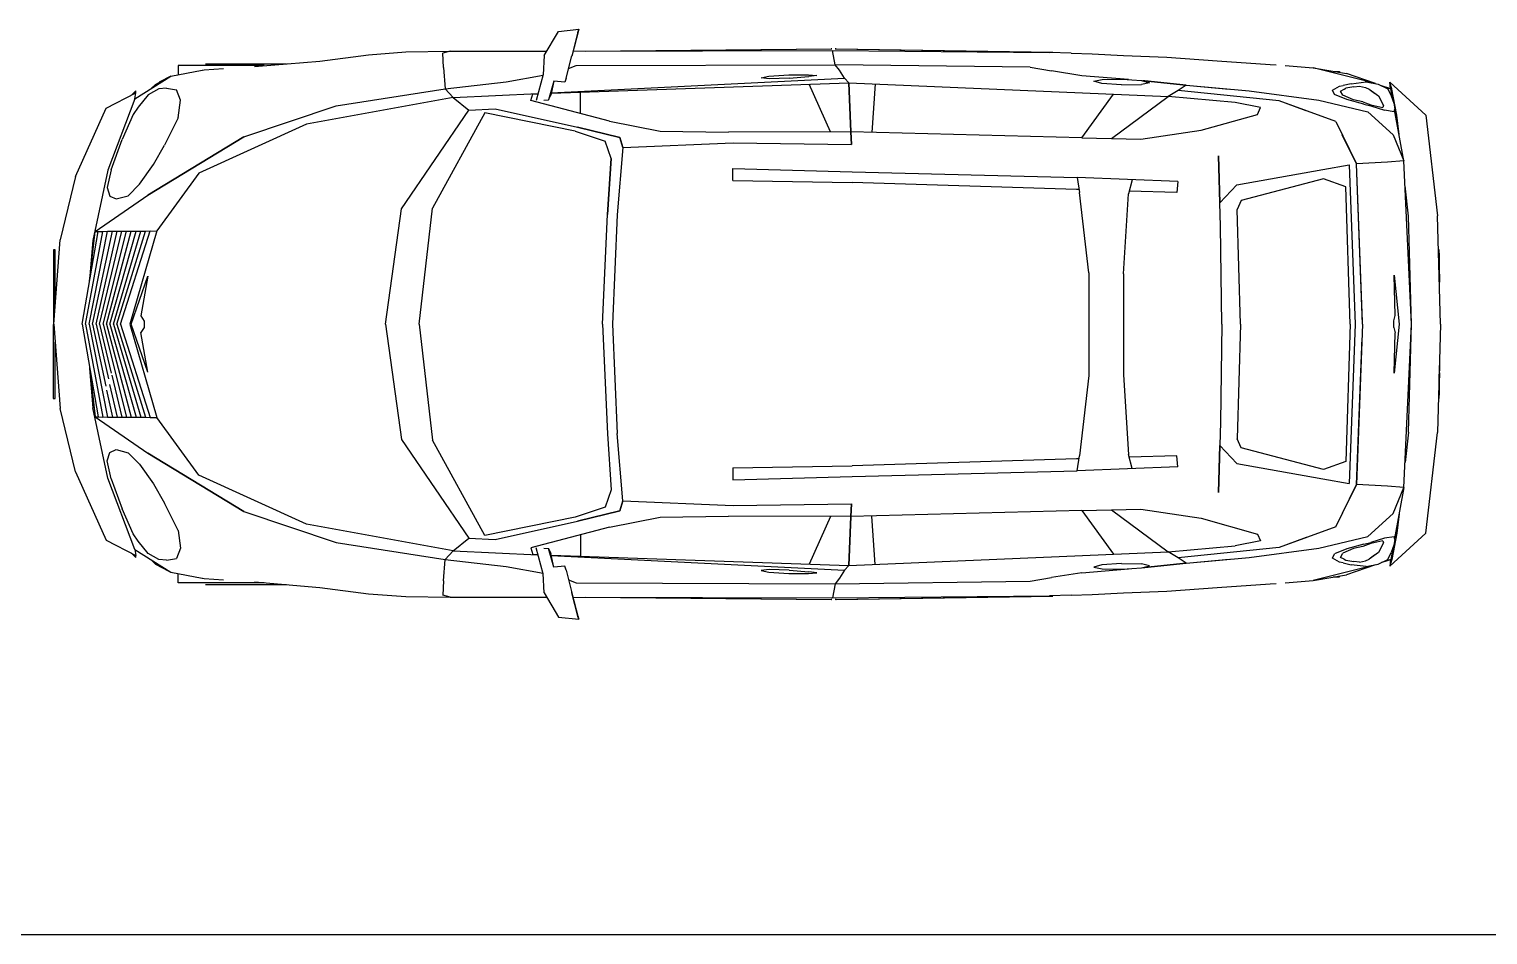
# Model space of a CAD drawing. Header units: millimetres. Extents: x 1343 to 64046, y 44602 to 77982.
# Drawn here: x 18945 to 23361, y 51441 to 54182 of the extents above; entities that cross this region are included whole.
import ezdxf

# ---------------------------------------------------------------- set-up
doc = ezdxf.new("R2010")
doc.units = ezdxf.units.MM
doc.layers.add('www.cad-blocks.net', color=7, linetype='Continuous')

# ---------------------------------------------------------------- blocks, each defined once
blk = doc.blocks.new('A$C176A52F3')
for p, q in [((1485.9, 1705.9), (1529.7, 1779.2)), ((1529.7, 1779.2), (1590.8, 1785.8)), ((1590.8, 1785.8), (1569.4, 1704)), ((1589.5, 1780.9), (1569.8, 1705.6)), ((1588.1, 1775.4), (1569.8, 1705.6)), ((1588.1, 1775.4), (1590.8, 1785.8)), ((1590.8, 1785.8), (1590.2, 1783.4)), ((1611.4, 1719.5), (2354.9, 1726.8)), ((1611.7, 1719.5), (2356.9, 1726.8)), ((2356.9, 1726.8), (2354.9, 1726.8)), ((2369.7, 1726.8), (2367.4, 1726.8)), ((2367.4, 1726.8), (3020.8, 1716.2)), ((2369.7, 1726.8), (3026.5, 1716.2)), ((460.5, 1681.2), (705.9, 1681.2)), ((609, 1673.3), (806.7, 1689.5)), ((806.7, 1689.5), (953.9, 1708.6)), ((953.9, 1708.6), (1067.5, 1717.6)), ((1067.5, 1717.6), (1201.6, 1719.5)), ((1201.6, 1719.5), (1179.2, 1713.3)), ((1181.8, 1669.4), (1179.2, 1713.3)), ((1201.6, 1719.5), (1444.5, 1719.1)), ((1444.5, 1719.1), (1493.8, 1719.2)), ((1485.9, 1705.9), (1483, 1648)), ((1552.9, 1637.3), (1569.8, 1705.6)), ((1552.9, 1637.3), (1569.8, 1705.6)), ((1573.4, 1719.4), (2359, 1721.4)), ((1583.4, 1676.2), (2366.9, 1678.4)), ((2358.9, 1721.4), (2359, 1721.4)), ((2366.9, 1678.4), (2359, 1721.4)), ((2359, 1721.4), (3015.9, 1715.1)), ((2957.9, 1670.8), (2366.9, 1678.4)), ((2380.1, 1661.4), (2366.9, 1678.4)), ((3081.2, 1713.6), (3015.9, 1715.1)), ((3020.8, 1716.2), (3026.5, 1716.2)), ((3081.2, 1713.6), (3145.7, 1710.9)), ((3145.7, 1710.9), (3240.2, 1706.5)), ((3240.1, 1706.5), (3371.5, 1701.4)), ((3371.5, 1701.4), (3523.3, 1690)), ((3523.3, 1690), (3683.9, 1679.4)), ((3683.9, 1679.4), (3702.4, 1677.8)), ((247.2, 1575.4), (355.6, 1643.3)), ((355.6, 1643.3), (320.8, 1625)), ((355.6, 1643.3), (450.6, 1661.7)), ((638.1, 1675.7), (378, 1675.7)), ((378, 1675.7), (378, 1647.6)), ((429.1, 1657.5), (457, 1662.9)), ((457, 1662.9), (515.2, 1666.9)), ((1181.8, 1669.4), (1186.7, 1604.9)), ((1371.3, 1626), (1482.6, 1646.8)), ((1483, 1648.6), (1461.4, 1569.6)), ((1507.4, 1593.4), (2395.6, 1637.1)), ((1552.9, 1637.3), (1548.7, 1625.3)), ((1552.9, 1637.3), (1548.8, 1625.3)), ((1560.2, 1666.8), (1583.4, 1676.2)), ((2142.8, 1638.5), (2166.2, 1643.7)), ((2167.7, 1635.5), (2142.8, 1638.5)), ((2166.2, 1643.7), (2226.7, 1647.4)), ((2227.4, 1637.2), (2167.7, 1635.5)), ((2226.7, 1647.4), (2286.4, 1648)), ((2227.4, 1637.2), (2287.1, 1642.2)), ((2286.4, 1648), (2311.3, 1646)), ((2311.3, 1646), (2287.1, 1642.2)), ((2395.6, 1637.1), (2380.1, 1661.4)), ((2408.2, 1623.7), (2395.6, 1637.1)), ((2395.6, 1637.1), (2408.2, 1623.7)), ((2957.9, 1670.8), (3021.8, 1660)), ((3114.3, 1645.1), (3021.8, 1660)), ((3255.6, 1633.2), (3114.3, 1645.1)), ((3175.5, 1633.6), (3235.7, 1634.5)), ((3235.7, 1634.5), (3295, 1630.7)), ((3729.3, 1675.5), (3814.1, 1668.4)), ((3814.1, 1668.4), (3915.4, 1651.3)), ((3971.8, 1629.2), (3814.1, 1668.4)), ((3875.1, 1658.1), (3894, 1658.1)), ((3894, 1658.1), (3894, 1654.9)), ((4002.7, 1621), (3915.4, 1651.3)), ((159.8, 1546.3), (250, 1593)), ((236.8, 1586.2), (250, 1599.1)), ((247.2, 1575.4), (250, 1593)), ((250, 1593), (250, 1599.1)), ((319.8, 1605.6), (287.4, 1587.1)), ((296.2, 1606.1), (309.1, 1618.9)), ((309.1, 1618.9), (325.6, 1627.5)), ((309.1, 1618.9), (309.1, 1618.9)), ((343.1, 1606.9), (319.8, 1605.6)), ((343.1, 1606.9), (373.3, 1601.9)), ((385.5, 1571.2), (373.3, 1601.9)), ((856.8, 1553.4), (1186.7, 1604.9)), ((1186.7, 1604.9), (1371.3, 1626)), ((1211, 1578.8), (1186.7, 1604.9)), ((1211, 1578.8), (1467.4, 1591.4)), ((1445.5, 1569.7), (1452.3, 1589.9)), ((1452.3, 1589.9), (1467.1, 1590.4)), ((1514.9, 1628.8), (1498.8, 1571.8)), ((1515.6, 1628.7), (1505.8, 1586.5)), ((1507, 1591.8), (2408.2, 1623.7)), ((1548.7, 1625.3), (1514.9, 1628.8)), ((1548.8, 1625.6), (1548.8, 1625.3)), ((1595.8, 1530.5), (1596.3, 1595)), ((2353.5, 1475), (2288, 1619.4)), ((2408.2, 1623.7), (3375.2, 1582.2)), ((2408.2, 1623.7), (2414.7, 1475.2)), ((2414.7, 1475.2), (2408.2, 1623.7)), ((2488.7, 1620.2), (2477.9, 1473.5)), ((3150, 1628), (3175.5, 1633.6)), ((3174.8, 1621.3), (3150, 1628)), ((3234.4, 1617.5), (3174.8, 1621.3)), ((3234.4, 1617.5), (3294.7, 1618.4)), ((3319.1, 1623.9), (3294.7, 1618.4)), ((3295, 1630.7), (3319.1, 1623.9)), ((3305.1, 1629.1), (3298.9, 1629.6)), ((3430.1, 1616.1), (3305.1, 1629.1)), ((3305.1, 1629), (3430.1, 1616.1)), ((3406.1, 1600), (3375.2, 1582.2)), ((3430.1, 1616.1), (3406.1, 1600)), ((3711.7, 1568.6), (3406.1, 1600)), ((3430.1, 1616.1), (3620.6, 1599.2)), ((3430.1, 1616.1), (3559.9, 1604.6)), ((3620.6, 1599.2), (3831.4, 1570.5)), ((3872.4, 1601.2), (3893.9, 1613.6)), ((3879.2, 1587.9), (3872.4, 1601.2)), ((3893.9, 1613.6), (3904.7, 1615.6)), ((3897.5, 1598.7), (3908, 1603.9)), ((3903.9, 1585.8), (3897.5, 1598.7)), ((3903.9, 1585.8), (3897.5, 1598.6)), ((3897.5, 1598.6), (3897.5, 1598.6)), ((3929.6, 1620.9), (3904.7, 1615.6)), ((3908, 1603.9), (3913.3, 1607)), ((3937.8, 1611.6), (3913.3, 1607)), ((3929.6, 1620.9), (3975.2, 1626.2)), ((3937.8, 1611.6), (3954.8, 1613.7)), ((3954.8, 1613.7), (3973.3, 1609)), ((3971.8, 1629.2), (3990.6, 1623.2)), ((3973.3, 1609), (3984.1, 1604.3)), ((3973.3, 1609), (3984, 1604.3)), ((3975.2, 1626.2), (4011.1, 1619.4)), ((3984, 1604.3), (4011.8, 1584)), ((3984.1, 1604.3), (4000.1, 1592.5)), ((4011.1, 1619.4), (4040.5, 1605.2)), ((4049.1, 1604.9), (4020.9, 1614.7)), ((4026.3, 1612), (4049.1, 1604.9)), ((4040.5, 1605.2), (4050.6, 1583.8)), ((4155.3, 1525.2), (4046.4, 1625.7)), ((4052.9, 1604.7), (4046.4, 1625.7)), ((4048.9, 1606.5), (4046.4, 1625.7)), ((4053.2, 1603.2), (4048.9, 1606.5)), ((4055.2, 1571.6), (4049.1, 1604.9)), ((4067.6, 1525.1), (4052.9, 1604.7)), ((67.3, 1340.2), (159.8, 1546.3)), ((247.2, 1575.4), (165.2, 1359.3)), ((256.4, 1549.3), (242.2, 1527.6)), ((287.4, 1587.1), (256.4, 1549.3)), ((378, 1517.6), (385.5, 1571.2)), ((576.5, 1460.2), (856.8, 1553.4)), ((1211, 1578.8), (766.4, 1498.5)), ((1211, 1578.8), (1258.5, 1540.6)), ((1684.4, 1507.3), (1445.5, 1569.7)), ((1484.8, 1570.5), (1498.8, 1571.8)), ((1498.8, 1571.8), (1505.8, 1586.5)), ((3114.4, 1456.8), (3210.1, 1589.3)), ((3203.4, 1455.1), (3375.2, 1582.2)), ((3578.5, 1563.6), (3375.2, 1582.2)), ((3654.9, 1548.6), (3578.5, 1563.6)), ((3645.8, 1528), (3654.9, 1548.6)), ((3793.2, 1538.9), (3711.7, 1568.6)), ((3882.7, 1506.4), (3711.7, 1568.6)), ((3831.4, 1570.5), (3979.8, 1535.9)), ((3916.6, 1572.8), (3879.2, 1587.9)), ((3936.4, 1572.1), (3903.9, 1585.8)), ((3968.2, 1559.1), (3916.6, 1572.8)), ((3965, 1565.5), (3936.4, 1572.1)), ((3965, 1565.5), (3988.5, 1557)), ((3968.2, 1559.1), (3988.7, 1554)), ((3988.5, 1557), (4024.9, 1548.7)), ((3988.7, 1554), (4030.5, 1540.8)), ((4011.8, 1584), (4027.3, 1555.1)), ((4027.3, 1555.1), (4024.9, 1548.7)), ((4050.6, 1583.8), (4058.7, 1562.3)), ((4058.7, 1562.3), (4061.2, 1544.4)), ((242.2, 1527.6), (208.4, 1451.9)), ((378, 1517.6), (336.6, 1434.4)), ((1054.3, 1241.6), (1258.5, 1540.6)), ((1306.4, 1532.8), (1148, 1243.8)), ((1258.5, 1540.6), (1338, 1545)), ((1580.2, 1477.3), (1306.4, 1532.8)), ((1338, 1545), (1587, 1488.9)), ((1684.4, 1507.3), (1837, 1477.2)), ((3475.1, 1480.2), (3645.8, 1528)), ((3882.7, 1506.4), (3945.5, 1378.3)), ((3979.8, 1535.9), (4056.6, 1466.4)), ((4059.9, 1536.1), (4030.5, 1540.8)), ((4059.9, 1536.1), (4061.2, 1544.4)), ((4089.1, 1387.4), (4060.7, 1541.6)), ((4074.4, 1467.3), (4067.6, 1525.1)), ((4155.3, 1525.2), (4191.2, 1220.8)), ((286.4, 1283.2), (576.5, 1460.2)), ((576.5, 1460.2), (286.4, 1283.2)), ((766.4, 1498.5), (440.2, 1350.2)), ((1580.2, 1477.3), (1671.1, 1446.6)), ((1587, 1488.9), (1714.9, 1458.1)), ((1714.9, 1458.1), (1587, 1488.9)), ((1714.9, 1458.1), (1724.5, 1427.6)), ((1724.6, 1427.6), (1714.9, 1458.1)), ((1837, 1477.2), (2044.4, 1474.2)), ((2414.7, 1475.2), (2044.4, 1474.2)), ((3114.4, 1456.8), (2414.7, 1475.2)), ((2416.9, 1436.7), (2414.7, 1475.2)), ((2414.7, 1475.2), (2416.9, 1436.7)), ((3292.5, 1453.3), (3475.2, 1480.2)), ((3945.5, 1378.3), (3902.4, 1466.2)), ((4056.6, 1466.4), (4089.1, 1387.4)), ((175.1, 1360.6), (208.4, 1451.9)), ((303.5, 1376.7), (336.6, 1434.4)), ((1689.3, 1394), (1671.2, 1446.6)), ((1724.5, 1427.6), (1707.1, 1223.6)), ((1724.5, 1427.6), (2057.9, 1442.2)), ((2057.9, 1442.2), (2416.9, 1436.7)), ((3114.4, 1456.8), (3292.5, 1453.3)), ((260.8, 1316.3), (303.5, 1376.7)), ((1677.6, 1224.6), (1689.3, 1394)), ((1689.3, 1394), (1677.6, 1224.6)), ((3534.1, 1189.1), (3527.5, 1402.6)), ((3527.5, 1402.6), (3531.9, 1259.9)), ((3843.5, 1361.1), (3923.5, 1374.9)), ((3923.5, 1374.9), (3941.5, 892.9)), ((4039.7, 1383.2), (3945.5, 1378.3)), ((3963.9, 892.9), (3945.5, 1378.3)), ((3963.6, 900.4), (3945.5, 1378.3)), ((4089.1, 1387.4), (4039.7, 1383.2)), ((4081.6, 1405.6), (4081.6, 1405.6)), ((4111.6, 892.9), (4089.1, 1387.4)), ((67.3, 1340.2), (20.9, 1147.9)), ((165.2, 1359.3), (119.5, 1145.8)), ((175.1, 1360.6), (163.3, 1306.7)), ((440.2, 1350.2), (313.2, 1175.1)), ((383.6, 1342.5), (383.6, 1342.5)), ((434.5, 1342.5), (434.5, 1342.5)), ((2057.5, 1327.4), (2057.6, 1364.4)), ((2057.5, 1327.4), (2419.1, 1321.7)), ((2057.6, 1364.4), (2418.5, 1354.1)), ((2418.5, 1354.1), (3100.1, 1337.2)), ((3404.8, 1324.5), (3100.1, 1337.2)), ((3100.1, 1337.2), (3107, 1291.8)), ((3266.1, 1330.3), (3254.8, 1287.4)), ((3583.2, 1314.7), (3843.5, 1361.1)), ((3845.2, 1333), (3596.1, 1267.2)), ((3912.8, 1308.2), (3845.2, 1333)), ((126.7, 1173.7), (286.4, 1283.2)), ((163.3, 1306.7), (171.2, 1280.9)), ((171.2, 1280.9), (189.8, 1271.9)), ((189.8, 1271.9), (226.3, 1281.9)), ((226.3, 1281.9), (260.8, 1316.3)), ((3097.4, 1300.6), (2419.1, 1321.7)), ((3105.7, 1300.4), (3097.4, 1300.6)), ((3134.7, 1048.7), (3107, 1291.8)), ((3240.6, 1045.8), (3254.8, 1287.4)), ((3401.7, 1291.7), (3257.1, 1296)), ((3404.8, 1324.5), (3401.7, 1291.7)), ((3530.2, 1314.4), (3530.2, 1314.4)), ((3531.9, 1259.9), (3583.2, 1314.7)), ((3774.6, 1314.4), (3774.6, 1314.4)), ((3926.8, 892.9), (3912.8, 1308.2)), ((3947.9, 1314.4), (3947.9, 1314.4)), ((4103.2, 1220.3), (4092.5, 1311.7)), ((1005.5, 892.9), (1054.3, 1241.6)), ((1107.2, 892.9), (1148, 1243.8)), ((3534.1, 1189.1), (3531.9, 1259.9)), ((3596.1, 1267.2), (3584.6, 1240.1)), ((3594.4, 892.9), (3584.6, 1240.1)), ((215.2, 1234.3), (215.2, 1234.4)), ((1662.6, 892.9), (1677.6, 1224.6)), ((1662.6, 892.9), (1677.6, 1224.6)), ((1707.1, 1223.6), (1692.8, 892.9)), ((4111.9, 892.9), (4103.2, 1220.3)), ((4200.1, 892.9), (4191.2, 1220.8)), ((87.1, 892.9), (135.7, 1173.8)), ((97.7, 892.9), (150, 1173.9)), ((108.1, 1014.4), (126.7, 1173.7)), ((108.2, 892.9), (164.4, 1174)), ((118.8, 892.9), (178.7, 1174.1)), ((126.7, 1173.7), (125.4, 1173.3)), ((126.7, 1173.7), (135.7, 1173.8)), ((129.4, 892.9), (193.1, 1174.2)), ((135.7, 1173.8), (150, 1173.9)), ((139.9, 892.9), (207.4, 1174.3)), ((150, 1173.9), (164.4, 1174)), ((150.5, 892.9), (221.7, 1174.4)), ((161, 892.9), (236.1, 1174.5)), ((164.4, 1174), (178.7, 1174.1)), ((171.6, 892.9), (250.4, 1174.6)), ((178.7, 1174.1), (193, 1174.2)), ((182.2, 892.9), (264.8, 1174.7)), ((192.7, 892.9), (279.1, 1174.9)), ((193.1, 1174.2), (207.4, 1174.3)), ((203.3, 892.9), (293.5, 1175)), ((207.4, 1174.3), (221.7, 1174.4)), ((221.7, 1174.4), (236.1, 1174.5)), ((313.2, 1175.1), (231.2, 892.9)), ((236.1, 1174.5), (250.4, 1174.6)), ((250.4, 1174.6), (264.8, 1174.8)), ((264.8, 1174.7), (279.1, 1174.8)), ((279.1, 1174.9), (293.5, 1175)), ((293.5, 1174.9), (313.2, 1175.1)), ((3538.3, 892.9), (3534.1, 1189.1)), ((0.3, 1117.6), (0, 668.2)), ((6.1, 1117.6), (0.3, 1117.6)), ((2, 892.9), (20.9, 1147.9)), ((6.1, 947.3), (6.1, 1117.6)), ((119.5, 1145.8), (109.6, 1027.2)), ((118.9, 1106.8), (116.4, 1109.3)), ((4196, 1117.6), (4194, 1117.6)), ((4196, 1044.3), (4196, 1117.6)), ((4196.7, 1107.9), (4196, 1107.9)), ((4196.7, 1021), (4196.7, 1107.9)), ((235.4, 892.9), (286.6, 1038.3)), ((286.6, 1038.3), (264.6, 918.6)), ((3134.7, 1048.7), (3134.7, 737.2)), ((3240.6, 1045.8), (3240.6, 740.1)), ((4062.6, 919.1), (4060.1, 1041.2)), ((4060.1, 1041.2), (4074.4, 892.9)), ((4196.7, 1051.5), (4196.7, 1051.6)), ((4196.7, 1050.4), (4196.7, 1051.5)), ((4196.7, 1044.8), (4196.7, 1043.6)), ((4196.7, 1043.6), (4196.8, 1042.2)), ((4196.8, 1021.1), (4196.7, 1019.9)), ((4196.8, 1049), (4196.8, 1050.4)), ((4196.9, 1047.4), (4196.8, 1049)), ((4196.8, 1042.2), (4196.8, 1040.5)), ((4196.8, 1040.5), (4196.9, 1038.1)), ((4196.9, 1024), (4196.8, 1022.4)), ((4196.8, 1022.4), (4196.8, 1021.1)), ((4196.8, 1014.9), (4196.9, 1016.1)), ((4196.9, 1045.5), (4196.9, 1047.4)), ((4196.9, 1038.1), (4196.9, 1035.3)), ((4196.9, 1035.3), (4196.9, 1032.2)), ((4196.9, 1032.2), (4196.9, 1029.1)), ((4196.9, 1029.1), (4196.9, 1026.3)), ((4196.9, 1026.3), (4196.9, 1024)), ((4196.9, 1017.9), (4197, 1019.9)), ((4196.9, 1016.1), (4197, 1017.9)), ((4197, 1042.7), (4197, 1045.5)), ((4197.1, 1039.7), (4197, 1042.7)), ((4197, 1019.9), (4197.1, 1022.7)), ((4197.1, 1036.4), (4197.1, 1039.7)), ((4197.1, 1033), (4197.1, 1036.4)), ((4197.1, 1029.4), (4197.1, 1033)), ((4197.1, 1025.9), (4197.1, 1029.4)), ((4197.1, 1022.7), (4197.1, 1025.9)), ((2, 892.9), (20.9, 638)), ((87.1, 892.9), (135.7, 612)), ((97.7, 892.9), (150, 611.9)), ((108.2, 892.9), (164.4, 611.8)), ((118.8, 892.9), (158.8, 705.1)), ((129.4, 892.9), (166.8, 727.5)), ((139.9, 892.9), (175.4, 745)), ((150.5, 892.9), (221.7, 611.4)), ((161, 892.9), (236.1, 611.3)), ((171.6, 892.9), (250.4, 611.2)), ((182.2, 892.9), (264.8, 611.1)), ((192.7, 892.9), (279.1, 611)), ((203.3, 892.9), (293.5, 610.9)), ((231.2, 892.9), (313.2, 610.8)), ((286.6, 747.5), (235.4, 892.9)), ((264.6, 918.6), (275.5, 902.5)), ((275.5, 883.3), (264.6, 867.3)), ((275.5, 902.5), (275.5, 883.3)), ((1005.5, 892.9), (1054.3, 544.2)), ((1107.2, 892.9), (1148, 542)), ((1662.6, 892.9), (1677.6, 561.3)), ((1662.6, 892.9), (1677.6, 561.3)), ((1692.8, 892.9), (1707.1, 562.2)), ((3538.3, 892.9), (3534.1, 596.7)), ((3594.4, 892.9), (3584.6, 545.7)), ((3926.8, 892.9), (3912.8, 477.6)), ((3941.5, 892.9), (3923.5, 411)), ((3963.9, 892.9), (3945.5, 407.6)), ((4058.6, 902.7), (4062.6, 919.1)), ((4058.6, 883.1), (4058.6, 902.7)), ((4074.4, 892.9), (4060.1, 744.6)), ((4089.1, 398.5), (4111.6, 892.9)), ((4103.2, 565.6), (4111.9, 892.9)), ((4200.1, 892.9), (4191.2, 565.1)), ((286.6, 747.5), (264.6, 867.3)), ((3945.5, 407.6), (3962.4, 851.6)), ((4058.6, 883.1), (4062.6, 866.8)), ((4060.1, 744.6), (4062.6, 866.8)), ((6.1, 668.2), (6.1, 838.5)), ((108.1, 771.4), (126.7, 612.1)), ((109.6, 758.6), (119.5, 640.1)), ((4196.7, 678), (4196.7, 764.9)), ((4196.9, 752.2), (4196.7, 752.2)), ((4196.9, 767.9), (4196.9, 752.2)), ((4197.1, 767.9), (4196.9, 767.9)), ((4197.1, 730.3), (4197.1, 767.9)), ((170.6, 710.6), (193.1, 611.6)), ((176.9, 738.8), (207.4, 611.5)), ((3134.7, 737.2), (3107, 494)), ((3240.6, 740.1), (3254.8, 498.4)), ((4196, 668.2), (4196, 741.6)), ((4196.7, 746), (4196.9, 746)), ((4196.9, 746), (4196.9, 730.3)), ((4196.9, 730.3), (4197.1, 730.3)), ((0, 668.2), (6.1, 668.2)), ((116.4, 676.6), (118.9, 679.1)), ((116.5, 676.6), (118.9, 679.1)), ((161.4, 692.8), (178.7, 611.7)), ((4194, 668.2), (4196, 668.2)), ((4196, 678), (4196.7, 678)), ((67.3, 445.6), (20.9, 638)), ((165.2, 426.5), (119.5, 640.1)), ((126.7, 612.1), (125.4, 612.5)), ((126.7, 612.1), (135.7, 612.1)), ((126.7, 612.1), (286.4, 502.7)), ((135.7, 612), (150, 611.9)), ((150, 612), (164.4, 611.9)), ((164.4, 611.8), (178.7, 611.7)), ((178.7, 611.8), (193, 611.7)), ((193.1, 611.6), (207.4, 611.5)), ((207.4, 611.6), (221.7, 611.4)), ((221.7, 611.4), (236.1, 611.3)), ((236.1, 611.3), (250.4, 611.2)), ((250.4, 611.2), (264.8, 611.1)), ((264.8, 611.1), (279.1, 611)), ((279.1, 611), (293.5, 610.9)), ((293.5, 610.9), (313.2, 610.8)), ((440.2, 435.6), (313.2, 610.8)), ((3534.1, 596.7), (3527.5, 383.3)), ((3534.1, 596.7), (3531.9, 526)), ((215.2, 551.5), (215.2, 551.5)), ((1054.3, 544.2), (1258.5, 245.3)), ((1306.4, 253), (1148, 542)), ((1677.6, 561.3), (1689.3, 391.9)), ((1677.6, 561.3), (1689.3, 391.9)), ((1724.5, 358.2), (1707.1, 562.2)), ((3596.1, 518.6), (3584.6, 545.7)), ((4103.2, 565.6), (4092.5, 474.1)), ((4155.3, 260.6), (4191.2, 565.1)), ((163.3, 479.2), (171.2, 504.9)), ((171.2, 504.9), (189.8, 514)), ((189.8, 514), (226.3, 503.9)), ((226.3, 503.9), (260.8, 469.5)), ((286.4, 502.7), (576.5, 325.7)), ((576.5, 325.6), (286.4, 502.7)), ((3100.1, 448.7), (3107, 494)), ((3266.1, 455.6), (3254.8, 498.4)), ((3401.7, 494.1), (3257.1, 489.9)), ((3404.8, 461.3), (3401.7, 494.1)), ((3527.5, 383.3), (3531.9, 526)), ((3531.9, 526), (3583.2, 471.2)), ((3845.2, 452.8), (3596.1, 518.6)), ((67.3, 445.6), (159.8, 239.5)), ((175.1, 425.2), (163.3, 479.2)), ((260.8, 469.5), (303.5, 409.2)), ((383.6, 443.4), (383.6, 443.4)), ((434.5, 443.4), (434.5, 443.4)), ((2057.5, 458.5), (2419.1, 464.1)), ((2057.5, 458.5), (2057.6, 421.5)), ((2418.5, 431.7), (3100.1, 448.7)), ((3097.4, 485.2), (2419.1, 464.1)), ((3105.7, 485.5), (3097.4, 485.2)), ((3404.8, 461.3), (3100.1, 448.7)), ((3530.2, 471.5), (3530.2, 471.5)), ((3583.2, 471.2), (3843.5, 424.7)), ((3774.6, 471.5), (3774.6, 471.5)), ((3912.8, 477.6), (3845.2, 452.8)), ((3947.9, 471.5), (3947.9, 471.5)), ((247.2, 210.5), (165.2, 426.5)), ((175.1, 425.2), (208.4, 333.9)), ((303.5, 409.2), (336.6, 351.5)), ((766.4, 287.3), (440.2, 435.6)), ((2057.6, 421.5), (2418.5, 431.7)), ((3843.5, 424.7), (3923.5, 411)), ((3882.7, 279.5), (3945.5, 407.6)), ((3945.5, 407.6), (3902.4, 319.6)), ((4039.7, 402.7), (3945.5, 407.6)), ((4089.1, 398.5), (4039.7, 402.7)), ((4056.6, 319.5), (4089.1, 398.5)), ((4089.1, 398.5), (4060.7, 244.3)), ((1689.3, 391.9), (1671.2, 339.2)), ((1714.9, 327.8), (1724.5, 358.2)), ((1724.6, 358.2), (1714.9, 327.8)), ((1724.5, 358.2), (2057.9, 343.6)), ((4081.6, 380.3), (4081.6, 380.3)), ((242.2, 258.2), (208.4, 333.9)), ((378, 268.3), (336.6, 351.5)), ((576.5, 325.7), (856.8, 232.5)), ((1671.1, 339.2), (1580.2, 308.5)), ((1587, 296.9), (1714.9, 327.8)), ((1714.9, 327.8), (1587, 296.9)), ((1837, 308.7), (2044.4, 311.6)), ((2414.7, 310.7), (2044.4, 311.7)), ((2057.9, 343.6), (2416.9, 349.2)), ((2353.5, 310.8), (2288, 166.4)), ((2408.2, 162.2), (2414.7, 310.7)), ((2414.7, 310.7), (2408.2, 162.2)), ((2416.9, 349.2), (2414.7, 310.7)), ((2414.7, 310.7), (2416.9, 349.2)), ((3114.4, 329), (2414.7, 310.7)), ((2488.7, 165.6), (2477.9, 312.3)), ((3114.4, 329), (3292.5, 332.5)), ((3114.4, 329), (3210.1, 196.6)), ((3203.4, 330.8), (3375.2, 203.6)), ((3292.5, 332.5), (3475.2, 305.7)), ((3979.8, 250), (4056.6, 319.5)), ((4074.4, 318.5), (4067.6, 260.7)), ((378, 268.3), (385.5, 214.6)), ((1211, 207), (766.4, 287.3)), ((1580.2, 308.5), (1306.4, 253)), ((1338, 240.9), (1587, 296.9)), ((1684.4, 278.5), (1445.5, 216.1)), ((1684.4, 278.5), (1837, 308.7)), ((3475.1, 305.7), (3645.8, 257.8)), ((3882.7, 279.5), (3711.7, 217.3)), ((159.8, 239.5), (250, 192.8)), ((256.4, 236.5), (242.2, 258.2)), ((287.4, 198.7), (256.4, 236.5)), ((856.8, 232.5), (1186.7, 180.9)), ((1211, 207), (1258.5, 245.3)), ((1258.5, 245.3), (1338, 240.9)), ((1595.8, 255.4), (1596.3, 190.9)), ((3375.2, 203.6), (3578.5, 222.2)), ((3654.9, 237.2), (3578.5, 222.2)), ((3645.8, 257.8), (3654.9, 237.2)), ((3793.2, 246.9), (3711.7, 217.3)), ((3831.4, 215.4), (3979.8, 250)), ((3968.2, 226.8), (3916.6, 213.1)), ((3988.5, 228.9), (3965, 220.3)), ((3968.2, 226.8), (3988.7, 231.9)), ((4024.9, 237.1), (3988.5, 228.9)), ((4030.5, 245.1), (3988.7, 231.9)), ((4027.3, 230.7), (4011.8, 201.8)), ((4024.9, 237.1), (4027.3, 230.7)), ((4059.9, 249.7), (4030.5, 245.1)), ((4155.3, 260.6), (4046.4, 160.1)), ((4058.7, 223.6), (4050.6, 202)), ((4067.6, 260.7), (4052.9, 181.1)), ((4061.2, 241.4), (4058.7, 223.6)), ((4061.2, 241.4), (4059.9, 249.7)), ((236.8, 199.7), (250, 186.7)), ((247.2, 210.5), (250, 192.8)), ((247.2, 210.5), (355.6, 142.6)), ((250, 186.7), (250, 192.8)), ((319.8, 180.3), (287.4, 198.7)), ((296.2, 179.8), (309.1, 167)), ((343.1, 178.9), (319.8, 180.3)), ((343.1, 178.9), (373.3, 184)), ((385.5, 214.6), (373.3, 184)), ((1181.8, 116.4), (1186.7, 180.9)), ((1211, 207), (1186.7, 180.9)), ((1186.7, 180.9), (1371.3, 159.8)), ((1211, 207), (1467.4, 194.4)), ((1445.5, 216.1), (1452.3, 196)), ((1452.3, 196), (1467.1, 195.4)), ((1483, 137.3), (1461.4, 216.3)), ((1484.8, 215.3), (1498.8, 214.1)), ((1514.9, 157.1), (1498.8, 214.1)), ((1498.8, 214.1), (1505.8, 199.3)), ((1515.6, 157.2), (1505.8, 199.3)), ((1507, 194), (2408.2, 162.2)), ((1507.4, 192.4), (2395.6, 148.7)), ((2408.2, 162.2), (3375.2, 203.6)), ((3406.1, 185.8), (3375.2, 203.6)), ((3711.7, 217.3), (3406.1, 185.8)), ((3430.1, 169.7), (3406.1, 185.8)), ((3430.1, 169.7), (3620.6, 186.7)), ((3430.1, 169.7), (3559.9, 181.3)), ((3620.6, 186.7), (3831.4, 215.4)), ((3872.4, 184.6), (3879.2, 197.9)), ((3893.9, 172.3), (3872.4, 184.6)), ((3916.6, 213.1), (3879.2, 197.9)), ((3897.5, 187.2), (3903.9, 200.1)), ((3897.5, 187.2), (3903.9, 200.1)), ((3897.5, 187.2), (3897.5, 187.2)), ((3908, 182), (3897.5, 187.2)), ((3936.4, 213.8), (3903.9, 200.1)), ((3908, 182), (3913.3, 178.9)), ((3913.3, 178.9), (3937.8, 174.3)), ((3965, 220.3), (3936.4, 213.8)), ((3954.8, 172.1), (3973.3, 176.8)), ((3973.3, 176.8), (3984.1, 181.5)), ((3973.3, 176.8), (3984, 181.5)), ((4011.8, 201.8), (3984, 181.5)), ((4000.1, 193.3), (3984.1, 181.5)), ((4011.1, 166.5), (4040.5, 180.7)), ((4049.1, 181), (4020.9, 171.2)), ((4026.3, 173.8), (4049.1, 181)), ((4040.5, 180.7), (4050.6, 202)), ((4052.9, 181.1), (4046.4, 160.1)), ((4048.9, 179.3), (4046.4, 160.1)), ((4053.2, 182.6), (4048.9, 179.3)), ((4055.2, 214.3), (4049.1, 181)), ((309.1, 167), (309.1, 167)), ((309.1, 167), (325.6, 158.3)), ((320.8, 160.9), (355.6, 142.6)), ((355.6, 142.6), (450.6, 124.2)), ((378, 110.2), (378, 138.2)), ((1371.3, 159.8), (1482.6, 139)), ((1485.9, 79.9), (1483, 137.8)), ((1548.7, 160.5), (1514.9, 157.1)), ((1552.9, 148.5), (1548.7, 160.5)), ((1552.9, 148.5), (1548.8, 160.6)), ((1548.8, 160.3), (1548.8, 160.6)), ((1552.9, 148.5), (1569.8, 80.2)), ((1552.9, 148.5), (1569.8, 80.2)), ((2167.7, 150.3), (2142.8, 147.4)), ((2142.8, 147.4), (2166.2, 142.2)), ((2166.2, 142.2), (2226.7, 138.4)), ((2227.4, 148.7), (2167.7, 150.3)), ((2226.7, 138.4), (2286.4, 137.9)), ((2227.4, 148.7), (2287.1, 143.6)), ((2286.4, 137.9), (2311.3, 139.8)), ((2311.3, 139.8), (2287.1, 143.6)), ((2395.6, 148.7), (2380.1, 124.5)), ((2408.2, 162.2), (2395.6, 148.7)), ((2395.6, 148.7), (2408.2, 162.2)), ((3114.3, 140.7), (3021.8, 125.9)), ((3114.3, 140.7), (3255.6, 152.6)), ((3174.8, 164.5), (3150, 157.8)), ((3150, 157.8), (3175.5, 152.3)), ((3234.4, 168.4), (3174.8, 164.5)), ((3175.5, 152.3), (3235.7, 151.3)), ((3234.4, 168.4), (3294.7, 167.4)), ((3235.7, 151.3), (3295, 155.2)), ((3319.1, 161.9), (3294.7, 167.4)), ((3295, 155.2), (3319.1, 161.9)), ((3298.9, 156.3), (3305.1, 156.8)), ((3305.1, 156.8), (3430.1, 169.7)), ((3430.1, 169.7), (3305.1, 156.8)), ((3971.8, 156.7), (3814.1, 117.5)), ((3814.1, 117.5), (3915.4, 134.6)), ((3904.7, 170.2), (3893.9, 172.3)), ((3904.7, 170.2), (3929.6, 165)), ((4002.7, 164.9), (3915.4, 134.6)), ((3975.2, 159.7), (3929.6, 165)), ((3954.8, 172.1), (3937.8, 174.3)), ((3971.8, 156.7), (3990.6, 162.6)), ((3975.2, 159.7), (4011.1, 166.5)), ((638.1, 110.2), (378, 110.2)), ((429.1, 128.3), (457, 122.9)), ((457, 122.9), (515.2, 119)), ((460.5, 104.6), (705.9, 104.6)), ((609, 112.6), (806.7, 96.3)), ((806.7, 96.3), (953.9, 77.2)), ((1181.8, 116.4), (1179.2, 72.6)), ((1560.2, 119), (1583.4, 109.6)), ((1583.4, 109.6), (2366.9, 107.5)), ((2366.9, 107.5), (2359, 64.4)), ((2380.1, 124.5), (2366.9, 107.5)), ((2366.9, 107.5), (2957.9, 115.1)), ((2957.9, 115.1), (3021.8, 125.9)), ((3371.5, 84.4), (3523.3, 95.9)), ((3523.3, 95.9), (3683.9, 106.5)), ((3683.9, 106.5), (3702.4, 108)), ((3729.3, 110.3), (3814.1, 117.5)), ((3875.1, 127.8), (3894, 127.8)), ((3894, 127.8), (3894, 131)), ((953.9, 77.2), (1067.5, 68.2)), ((1067.5, 68.2), (1201.6, 66.4)), ((1201.6, 66.3), (1179.2, 72.6)), ((1201.6, 66.4), (1444.5, 66.7)), ((1444.5, 66.7), (1493.8, 66.6)), ((1485.9, 79.9), (1529.7, 6.6)), ((1590.8, 0), (1569.4, 81.9)), ((1588.1, 10.4), (1569.8, 80.2)), ((1589.5, 5), (1569.8, 80.2)), ((1573.4, 66.4), (2359, 64.4)), ((1611.4, 66.3), (2354.9, 59.1)), ((1611.7, 66.3), (2356.9, 59.1)), ((2356.9, 59.1), (2354.9, 59.1)), ((2358.9, 64.4), (2359, 64.4)), ((2359, 64.4), (3015.9, 70.7)), ((2367.4, 59.1), (3020.8, 69.7)), ((2369.7, 59.1), (2367.4, 59.1)), ((2369.7, 59.1), (3026.5, 69.7)), ((3081.2, 72.2), (3015.9, 70.7)), ((3020.8, 69.7), (3026.5, 69.7)), ((3081.2, 72.2), (3145.7, 75)), ((3145.7, 75), (3240.2, 79.3)), ((3240.1, 79.3), (3371.5, 84.4)), ((1529.7, 6.6), (1590.8, 0)), ((1588.1, 10.4), (1590.8, 0)), ((1590.8, 0), (1590.2, 2.4))]:
    blk.add_line(p, q)
blk = doc.blocks.new('FORMAT')
blk.add_line((64045.9, 51440.8), (3580.5, 51440.8))

msp = doc.modelspace()

# ---------------------------------------------------------------- block references
msp.add_blockref('A$C176A52F3', (19018.2, 52396.2))
at = {"layer": 'www.cad-blocks.net'}
msp.add_blockref('FORMAT', (0, 0), dxfattribs=at)

doc.saveas('drawing.dxf')
